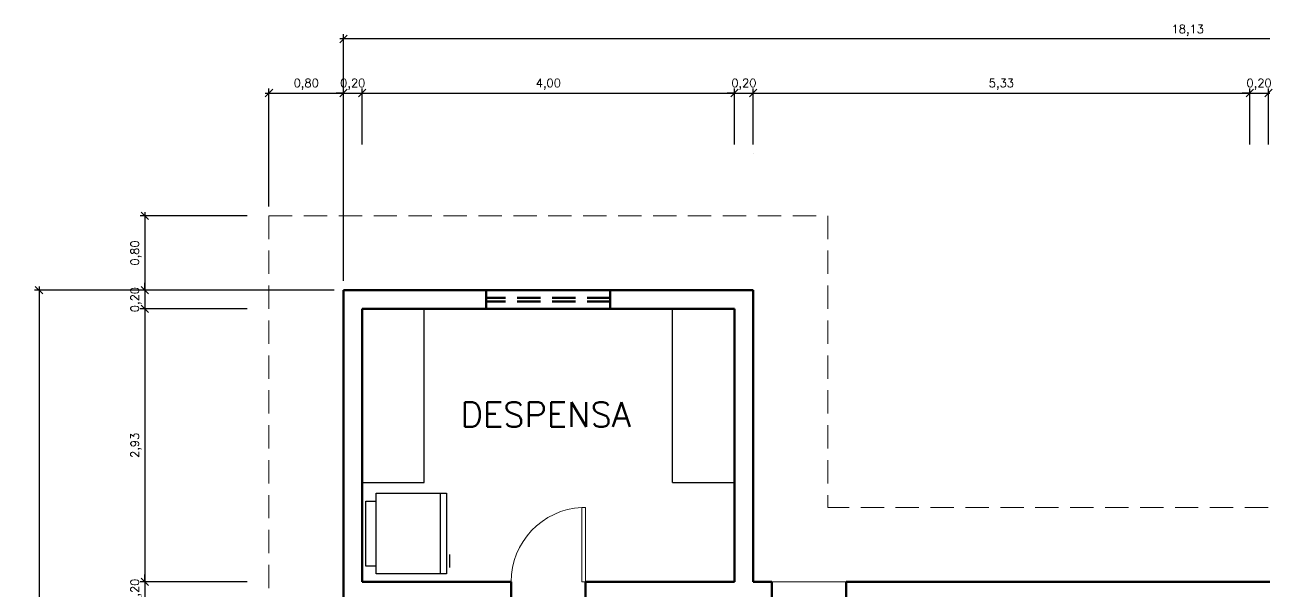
# Model space of a CAD drawing. Header units: millimetres. Extents: x 1185.4 to 1269.4, y 957.3 to 1016.7.
# Drawn here: x 1194.37 to 1207.68, y 1001.66 to 1007.74 of the extents above; entities that cross this region are included whole.
import ezdxf

# ---------------------------------------------------------------- set-up
doc = ezdxf.new("R2010")
doc.units = ezdxf.units.MM
doc.linetypes.add('HIDDEN', pattern=[0.375, 0.25, -0.125])
for name, color, linetype, lineweight in [('COTAS', 7, 'Continuous', 5), ('DIF-NÍVEL', 1, 'Continuous', 15), ('JANELAS', 2, 'HIDDEN', 50), ('PAREDES', 4, 'Continuous', 70), ('PORTAS', 2, 'Continuous', 5), ('PROJEÇÕES', 1, 'HIDDEN', 20), ('TEXTO', 3, 'Continuous', 50)]:
    doc.layers.add(name, color=color, linetype=linetype, lineweight=lineweight)
doc.layers.add('MOBILIA', color=7, linetype='Continuous')
doc.styles.add('ROMANS', font='romans.shx')
doc.dimstyles.new('ESCALA-50', dxfattribs={"dimtxt": 0.09, "dimasz": 0.08, "dimexe": 0.05, "dimexo": 0.1, "dimgap": 0.04, "dimtad": 1, "dimzin": 1, "dimtxsty": 'ROMANS', "dimblk": 'OBLIQUE', "dimcen": 0.05, "dimdle": 0.04, "dimaunit": 1, "dimadec": 0, "dimazin": 0, "dimtfac": 1, "dimtix": 1, "dimtmove": 2, "dimatfit": 3, "dimldrblk": 'OPEN90', "dimfxl": 1, "dimarcsym": 0})

# ---------------------------------------------------------------- blocks, each defined once
blk = doc.blocks.new('_OBLIQUE')
at = {"color": 0, "linetype": 'ByBlock'}
blk.add_line((-0.5, -0.5), (0.5, 0.5), dxfattribs=at)
blk = doc.blocks.new('*D71')
at = {"layer": 'COTAS', "color": 0, "lineweight": -2}
for p, q in [((1215.964, 1007.588), (1197.751, 1007.588)), ((1197.791, 1004.989), (1197.791, 1007.638)), ((1215.924, 1001.856), (1215.924, 1007.638))]:
    blk.add_line(p, q, dxfattribs=at)
at = {"layer": 'Defpoints', "color": 0}
for p in [(1197.791, 1007.588), (1197.791, 1004.889), (1215.924, 1001.756)]:
    blk.add_point(p, dxfattribs=at)
at = {"layer": 'COTAS', "color": 0, "lineweight": -2, "xscale": 0.08, "yscale": 0.08, "zscale": 0.08, "rotation": 180}
blk.add_blockref('_OBLIQUE', (1197.791, 1007.588), dxfattribs=at)
at = {"layer": 'COTAS', "color": 0, "lineweight": -2, "xscale": 0.08, "yscale": 0.08, "zscale": 0.08}
blk.add_blockref('_OBLIQUE', (1215.924, 1007.588), dxfattribs=at)
at = {"layer": 'COTAS', "color": 0, "insert": (1206.857, 1007.681), "char_height": 0.09, "attachment_point": 5, "style": 'ROMANS'}
blk.add_mtext('18,13', dxfattribs=at)
blk = doc.blocks.new('_Open90')
at = {"color": 0, "linetype": 'ByBlock', "lineweight": -2}
for p, q in [((0, 0), (-1, 0)), ((-0.5, 0.5), (0, 0)), ((0, 0), (-0.5, -0.5))]:
    blk.add_line(p, q, dxfattribs=at)
blk = doc.blocks.new('*D74')
at = {"layer": 'COTAS', "color": 0, "lineweight": -2}
for p, q in [((1194.522, 1004.929), (1194.522, 979.383)), ((1197.691, 1004.889), (1194.472, 1004.889)), ((1197.691, 979.423), (1194.472, 979.423))]:
    blk.add_line(p, q, dxfattribs=at)
at = {"layer": 'Defpoints', "color": 0}
for p in [(1197.791, 1004.889), (1194.522, 979.423), (1197.791, 979.423)]:
    blk.add_point(p, dxfattribs=at)
at = {"layer": 'COTAS', "color": 0, "lineweight": -2, "xscale": 0.08, "yscale": 0.08, "zscale": 0.08}
for p, rotation in [((1194.522, 1004.889), 90), ((1194.522, 979.423), 270)]:
    blk.add_blockref('_OBLIQUE', p, dxfattribs=dict(at, rotation=rotation))
at = {"layer": 'COTAS', "color": 0, "insert": (1194.428, 992.156), "char_height": 0.09, "attachment_point": 5, "rotation": 90, "style": 'ROMANS'}
blk.add_mtext('25,47', dxfattribs=at)
blk = doc.blocks.new('*D75')
at = {"layer": 'COTAS', "color": 0, "lineweight": -2}
for p, q in [((1196.991, 1005.789), (1196.991, 1007.057)), ((1197.791, 1006.456), (1197.791, 1007.057)), ((1196.951, 1007.007), (1197.831, 1007.007))]:
    blk.add_line(p, q, dxfattribs=at)
at = {"layer": 'Defpoints', "color": 0}
for p in [(1197.791, 1007.007), (1197.791, 1006.356), (1196.991, 1005.689)]:
    blk.add_point(p, dxfattribs=at)
at = {"layer": 'COTAS', "color": 0, "lineweight": -2, "xscale": 0.08, "yscale": 0.08, "zscale": 0.08, "rotation": 180}
blk.add_blockref('_OBLIQUE', (1196.991, 1007.007), dxfattribs=at)
at = {"layer": 'COTAS', "color": 0, "lineweight": -2, "xscale": 0.08, "yscale": 0.08, "zscale": 0.08}
blk.add_blockref('_OBLIQUE', (1197.791, 1007.007), dxfattribs=at)
at = {"layer": 'COTAS', "color": 0, "insert": (1197.391, 1007.101), "char_height": 0.09, "attachment_point": 5, "style": 'ROMANS'}
blk.add_mtext('0,80', dxfattribs=at)
blk = doc.blocks.new('*D23')
at = {"layer": 'COTAS', "color": 0, "lineweight": -2}
for p, q in [((1197.791, 1006.456), (1197.791, 1007.057)), ((1197.991, 1006.456), (1197.991, 1007.057)), ((1197.791, 1007.007), (1197.711, 1007.007)), ((1197.791, 1007.007), (1197.991, 1007.007)), ((1197.991, 1007.007), (1198.071, 1007.007))]:
    blk.add_line(p, q, dxfattribs=at)
at = {"layer": 'Defpoints', "color": 0}
for p in [(1197.991, 1007.007), (1197.791, 1006.356), (1197.991, 1006.356)]:
    blk.add_point(p, dxfattribs=at)
at = {"layer": 'COTAS', "color": 0, "lineweight": -2, "xscale": 0.08, "yscale": 0.08, "zscale": 0.08}
blk.add_blockref('_OBLIQUE', (1197.791, 1007.007), dxfattribs=at)
at = {"layer": 'COTAS', "color": 0, "lineweight": -2, "xscale": 0.08, "yscale": 0.08, "zscale": 0.08, "rotation": 180}
blk.add_blockref('_OBLIQUE', (1197.991, 1007.007), dxfattribs=at)
at = {"layer": 'COTAS', "color": 0, "insert": (1197.891, 1007.101), "char_height": 0.09, "attachment_point": 5, "style": 'ROMANS'}
blk.add_mtext('0,20', dxfattribs=at)
blk = doc.blocks.new('*D24')
at = {"layer": 'COTAS', "color": 0, "lineweight": -2}
for p, q in [((1197.991, 1006.456), (1197.991, 1007.057)), ((1201.991, 1006.456), (1201.991, 1007.057)), ((1197.951, 1007.007), (1202.031, 1007.007))]:
    blk.add_line(p, q, dxfattribs=at)
at = {"layer": 'Defpoints', "color": 0}
for p in [(1201.991, 1007.007), (1197.991, 1006.356), (1201.991, 1006.356)]:
    blk.add_point(p, dxfattribs=at)
at = {"layer": 'COTAS', "color": 0, "lineweight": -2, "xscale": 0.08, "yscale": 0.08, "zscale": 0.08, "rotation": 180}
blk.add_blockref('_OBLIQUE', (1197.991, 1007.007), dxfattribs=at)
at = {"layer": 'COTAS', "color": 0, "lineweight": -2, "xscale": 0.08, "yscale": 0.08, "zscale": 0.08}
blk.add_blockref('_OBLIQUE', (1201.991, 1007.007), dxfattribs=at)
at = {"layer": 'COTAS', "color": 0, "insert": (1199.991, 1007.101), "char_height": 0.09, "attachment_point": 5, "style": 'ROMANS'}
blk.add_mtext('4,00', dxfattribs=at)
blk = doc.blocks.new('*D76')
at = {"layer": 'COTAS', "color": 0, "lineweight": -2}
for p, q in [((1201.991, 1006.456), (1201.991, 1007.057)), ((1202.191, 1006.456), (1202.191, 1007.057)), ((1201.991, 1007.007), (1201.911, 1007.007)), ((1201.991, 1007.007), (1202.191, 1007.007)), ((1202.191, 1007.007), (1202.271, 1007.007))]:
    blk.add_line(p, q, dxfattribs=at)
at = {"layer": 'Defpoints', "color": 0}
for p in [(1202.191, 1007.007), (1201.991, 1006.356), (1202.191, 1006.356)]:
    blk.add_point(p, dxfattribs=at)
at = {"layer": 'COTAS', "color": 0, "lineweight": -2, "xscale": 0.08, "yscale": 0.08, "zscale": 0.08}
blk.add_blockref('_OBLIQUE', (1201.991, 1007.007), dxfattribs=at)
at = {"layer": 'COTAS', "color": 0, "lineweight": -2, "xscale": 0.08, "yscale": 0.08, "zscale": 0.08, "rotation": 180}
blk.add_blockref('_OBLIQUE', (1202.191, 1007.007), dxfattribs=at)
at = {"layer": 'COTAS', "color": 0, "insert": (1202.091, 1007.101), "char_height": 0.09, "attachment_point": 5, "style": 'ROMANS'}
blk.add_mtext('0,20', dxfattribs=at)
blk = doc.blocks.new('*D77')
at = {"layer": 'COTAS', "color": 0, "lineweight": -2}
for p, q in [((1202.191, 1006.456), (1202.191, 1007.057)), ((1207.524, 1006.456), (1207.524, 1007.057)), ((1202.151, 1007.007), (1207.564, 1007.007))]:
    blk.add_line(p, q, dxfattribs=at)
at = {"layer": 'Defpoints', "color": 0}
for p in [(1207.524, 1007.007), (1202.191, 1006.356), (1207.524, 1006.356)]:
    blk.add_point(p, dxfattribs=at)
at = {"layer": 'COTAS', "color": 0, "lineweight": -2, "xscale": 0.08, "yscale": 0.08, "zscale": 0.08, "rotation": 180}
blk.add_blockref('_OBLIQUE', (1202.191, 1007.007), dxfattribs=at)
at = {"layer": 'COTAS', "color": 0, "lineweight": -2, "xscale": 0.08, "yscale": 0.08, "zscale": 0.08}
blk.add_blockref('_OBLIQUE', (1207.524, 1007.007), dxfattribs=at)
at = {"layer": 'COTAS', "color": 0, "insert": (1204.857, 1007.101), "char_height": 0.09, "attachment_point": 5, "style": 'ROMANS'}
blk.add_mtext('5,33', dxfattribs=at)
blk = doc.blocks.new('*D25')
at = {"layer": 'COTAS', "color": 0, "lineweight": -2}
for p, q in [((1207.524, 1006.456), (1207.524, 1007.057)), ((1207.724, 1006.456), (1207.724, 1007.057)), ((1207.524, 1007.007), (1207.444, 1007.007)), ((1207.524, 1007.007), (1207.724, 1007.007)), ((1207.724, 1007.007), (1207.804, 1007.007))]:
    blk.add_line(p, q, dxfattribs=at)
at = {"layer": 'Defpoints', "color": 0}
for p in [(1207.724, 1007.007), (1207.524, 1006.356), (1207.724, 1006.356)]:
    blk.add_point(p, dxfattribs=at)
at = {"layer": 'COTAS', "color": 0, "lineweight": -2, "xscale": 0.08, "yscale": 0.08, "zscale": 0.08}
blk.add_blockref('_OBLIQUE', (1207.524, 1007.007), dxfattribs=at)
at = {"layer": 'COTAS', "color": 0, "lineweight": -2, "xscale": 0.08, "yscale": 0.08, "zscale": 0.08, "rotation": 180}
blk.add_blockref('_OBLIQUE', (1207.724, 1007.007), dxfattribs=at)
at = {"layer": 'COTAS', "color": 0, "insert": (1207.624, 1007.101), "char_height": 0.09, "attachment_point": 5, "style": 'ROMANS'}
blk.add_mtext('0,20', dxfattribs=at)
blk = doc.blocks.new('*D44')
at = {"layer": 'COTAS', "color": 0, "lineweight": -2}
for p, q in [((1195.657, 1005.729), (1195.657, 1004.849)), ((1196.757, 1005.689), (1195.607, 1005.689)), ((1196.757, 1004.889), (1195.607, 1004.889))]:
    blk.add_line(p, q, dxfattribs=at)
at = {"layer": 'Defpoints', "color": 0}
for p in [(1196.857, 1005.689), (1195.657, 1004.889), (1196.857, 1004.889)]:
    blk.add_point(p, dxfattribs=at)
at = {"layer": 'COTAS', "color": 0, "lineweight": -2, "xscale": 0.08, "yscale": 0.08, "zscale": 0.08}
for p, rotation in [((1195.657, 1005.689), 90), ((1195.657, 1004.889), 270)]:
    blk.add_blockref('_OBLIQUE', p, dxfattribs=dict(at, rotation=rotation))
at = {"layer": 'COTAS', "color": 0, "insert": (1195.564, 1005.289), "char_height": 0.09, "attachment_point": 5, "rotation": 90, "style": 'ROMANS'}
blk.add_mtext('0,80', dxfattribs=at)
blk = doc.blocks.new('*D45')
at = {"layer": 'COTAS', "color": 0, "lineweight": -2}
for p, q in [((1195.657, 1004.889), (1195.657, 1004.969)), ((1196.757, 1004.889), (1195.607, 1004.889)), ((1195.657, 1004.889), (1195.657, 1004.689)), ((1196.757, 1004.689), (1195.607, 1004.689)), ((1195.657, 1004.689), (1195.657, 1004.609))]:
    blk.add_line(p, q, dxfattribs=at)
at = {"layer": 'Defpoints', "color": 0}
for p in [(1196.857, 1004.889), (1195.657, 1004.689), (1196.857, 1004.689)]:
    blk.add_point(p, dxfattribs=at)
at = {"layer": 'COTAS', "color": 0, "lineweight": -2, "xscale": 0.08, "yscale": 0.08, "zscale": 0.08}
for p, rotation in [((1195.657, 1004.889), 270), ((1195.657, 1004.689), 90)]:
    blk.add_blockref('_OBLIQUE', p, dxfattribs=dict(at, rotation=rotation))
at = {"layer": 'COTAS', "color": 0, "insert": (1195.564, 1004.789), "char_height": 0.09, "attachment_point": 5, "rotation": 90, "style": 'ROMANS'}
blk.add_mtext('0,20', dxfattribs=at)
blk = doc.blocks.new('*D46')
at = {"layer": 'COTAS', "color": 0, "lineweight": -2}
for p, q in [((1196.757, 1004.689), (1195.607, 1004.689)), ((1195.657, 1004.729), (1195.657, 1001.716)), ((1196.757, 1001.756), (1195.607, 1001.756))]:
    blk.add_line(p, q, dxfattribs=at)
at = {"layer": 'Defpoints', "color": 0}
for p in [(1196.857, 1004.689), (1195.657, 1001.756), (1196.857, 1001.756)]:
    blk.add_point(p, dxfattribs=at)
at = {"layer": 'COTAS', "color": 0, "lineweight": -2, "xscale": 0.08, "yscale": 0.08, "zscale": 0.08}
for p, rotation in [((1195.657, 1004.689), 90), ((1195.657, 1001.756), 270)]:
    blk.add_blockref('_OBLIQUE', p, dxfattribs=dict(at, rotation=rotation))
at = {"layer": 'COTAS', "color": 0, "insert": (1195.564, 1003.223), "char_height": 0.09, "attachment_point": 5, "rotation": 90, "style": 'ROMANS'}
blk.add_mtext('2,93', dxfattribs=at)
blk = doc.blocks.new('*D47')
at = {"layer": 'COTAS', "color": 0, "lineweight": -2}
for p, q in [((1196.757, 1001.756), (1195.607, 1001.756)), ((1195.657, 1001.756), (1195.657, 1001.836)), ((1195.657, 1001.756), (1195.657, 1001.556)), ((1196.757, 1001.556), (1195.607, 1001.556)), ((1195.657, 1001.556), (1195.657, 1001.476))]:
    blk.add_line(p, q, dxfattribs=at)
at = {"layer": 'Defpoints', "color": 0}
for p in [(1196.857, 1001.756), (1195.657, 1001.556), (1196.857, 1001.556)]:
    blk.add_point(p, dxfattribs=at)
at = {"layer": 'COTAS', "color": 0, "lineweight": -2, "xscale": 0.08, "yscale": 0.08, "zscale": 0.08}
for p, rotation in [((1195.657, 1001.756), 270), ((1195.657, 1001.556), 90)]:
    blk.add_blockref('_OBLIQUE', p, dxfattribs=dict(at, rotation=rotation))
at = {"layer": 'COTAS', "color": 0, "insert": (1195.564, 1001.656), "char_height": 0.09, "attachment_point": 5, "rotation": 90, "style": 'ROMANS'}
blk.add_mtext('0,20', dxfattribs=at)

msp = doc.modelspace()

# ---------------------------------------------------------------- linework, layer by layer
for p, q in [((1198.144, 1001.841), (1198.144, 1002.708)), ((1198.144, 1002.708), (1198.899, 1002.708)), ((1198.829, 1002.708), (1198.829, 1001.841)), ((1198.899, 1002.708), (1198.899, 1001.841)), ((1198.033, 1001.925), (1198.033, 1002.624)), ((1198.033, 1002.624), (1198.144, 1002.624)), ((1198.934, 1001.911), (1198.934, 1002.051)), ((1198.144, 1001.925), (1198.033, 1001.925)), ((1198.899, 1001.841), (1198.144, 1001.841))]:
    msp.add_line(p, q)
at = {"layer": 'DIF-NÍVEL'}
msp.add_line((1202.391, 1001.756), (1203.191, 1001.756), dxfattribs=at)
at = {"layer": 'JANELAS', "linetype": 'ByBlock'}
for p, q in [((1200.657, 1004.889), (1199.324, 1004.889)), ((1200.657, 1004.689), (1199.324, 1004.689))]:
    msp.add_line(p, q, dxfattribs=at)
at = {"layer": 'JANELAS'}
for p, q in [((1200.657, 1004.809), (1199.324, 1004.809)), ((1200.657, 1004.769), (1199.324, 1004.769))]:
    msp.add_line(p, q, dxfattribs=at)
at = {"layer": 'MOBILIA'}
for p, q in [((1198.657, 1002.823), (1198.657, 1004.689)), ((1201.324, 1002.823), (1201.324, 1004.689)), ((1197.991, 1002.823), (1198.657, 1002.823)), ((1201.324, 1002.823), (1201.991, 1002.823))]:
    msp.add_line(p, q, dxfattribs=at)
at = {"layer": 'PAREDES'}
for p, q in [((1197.791, 1001.323), (1197.791, 1004.889)), ((1197.791, 1004.889), (1199.324, 1004.889)), ((1199.324, 1004.689), (1199.324, 1004.889)), ((1200.657, 1004.889), (1202.191, 1004.889)), ((1200.657, 1004.689), (1200.657, 1004.889)), ((1202.191, 1001.756), (1202.191, 1004.889)), ((1197.991, 1001.756), (1197.991, 1004.689)), ((1197.991, 1004.689), (1199.324, 1004.689)), ((1200.657, 1004.689), (1201.991, 1004.689)), ((1201.991, 1001.756), (1201.991, 1004.689)), ((1197.991, 1001.756), (1199.591, 1001.756)), ((1199.591, 1001.556), (1199.591, 1001.756)), ((1200.391, 1001.756), (1201.991, 1001.756)), ((1200.391, 1001.556), (1200.391, 1001.756)), ((1202.191, 1001.756), (1202.391, 1001.756)), ((1202.391, 1001.556), (1202.391, 1001.756)), ((1203.191, 1001.556), (1203.191, 1001.756)), ((1203.191, 1001.756), (1208.224, 1001.756))]:
    msp.add_line(p, q, dxfattribs=at)
at = {"layer": 'PORTAS'}
for p, q in [((1200.351, 1002.556), (1200.391, 1002.556)), ((1200.351, 1001.756), (1200.351, 1002.556)), ((1200.391, 1002.556), (1200.391, 1001.756)), ((1200.391, 1001.756), (1200.351, 1001.756))]:
    msp.add_line(p, q, dxfattribs=at)
msp.add_arc((1200.392, 1001.756), 0.801, 92.9376, 180, dxfattribs=at)
at = {"layer": 'PROJEÇÕES'}
for p, q in [((1196.991, 1005.689), (1196.991, 978.623)), ((1196.991, 1005.689), (1202.991, 1005.689)), ((1202.991, 1005.689), (1202.991, 1002.556)), ((1216.721, 1002.556), (1202.991, 1002.556))]:
    msp.add_line(p, q, dxfattribs=at)
at = {"layer": 'TEXTO'}
msp.add_line((1202.191, 1006.356), (1202.191, 1006.356), dxfattribs=at)

# ---------------------------------------------------------------- texts
at = {"layer": 'TEXTO', "insert": (1199.964, 1003.554), "char_height": 0.26667, "width": 3.9816, "attachment_point": 5}
msp.add_mtext('{\\Fromans|c0;DESPENSA}', dxfattribs=at)

# ---------------------------------------------------------------- dimensions: what is measured, and where the dimension line sits
at = {"layer": 'COTAS'}
for base, p1, p2, picture, middle in [((1197.791, 1007.588), (1215.924, 1001.756), (1197.791, 1004.889), '*D71', (1206.857, 1007.681)), ((1197.791, 1007.007), (1196.991, 1005.689), (1197.791, 1006.356), '*D75', (1197.391, 1007.101)), ((1197.991, 1007.007), (1197.791, 1006.356), (1197.991, 1006.356), '*D23', (1197.891, 1007.101)), ((1201.991, 1007.007), (1197.991, 1006.356), (1201.991, 1006.356), '*D24', (1199.991, 1007.101)), ((1202.191, 1007.007), (1201.991, 1006.356), (1202.191, 1006.356), '*D76', (1202.091, 1007.101)), ((1207.524, 1007.007), (1202.191, 1006.356), (1207.524, 1006.356), '*D77', (1204.857, 1007.101)), ((1207.724, 1007.007), (1207.524, 1006.356), (1207.724, 1006.356), '*D25', (1207.624, 1007.101))]:
    dim = msp.add_linear_dim(base=base, p1=p1, p2=p2, dimstyle='ESCALA-50', dxfattribs=at)
    dim.commit()
    dim.dimension.update_dxf_attribs({"geometry": picture, "text_midpoint": middle})
for base, p1, p2, picture, middle in [((1195.657, 1004.889), (1196.857, 1005.689), (1196.857, 1004.889), '*D44', (1195.564, 1005.289)), ((1195.657, 1004.689), (1196.857, 1004.889), (1196.857, 1004.689), '*D45', (1195.564, 1004.789)), ((1195.657, 1001.756), (1196.857, 1004.689), (1196.857, 1001.756), '*D46', (1195.564, 1003.223)), ((1195.657, 1001.556), (1196.857, 1001.756), (1196.857, 1001.556), '*D47', (1195.564, 1001.656))]:
    dim = msp.add_linear_dim(base=base, p1=p1, p2=p2, angle=90, dimstyle='ESCALA-50', dxfattribs=at)
    dim.commit()
    dim.dimension.update_dxf_attribs({"geometry": picture, "text_midpoint": middle})
dim = msp.add_aligned_dim(p1=(1197.791, 1004.889), p2=(1197.791, 979.423), distance=-3.269, dimstyle='ESCALA-50', dxfattribs=at)
dim.commit()
dim.dimension.update_dxf_attribs({"geometry": '*D74', "text_midpoint": (1194.428, 992.156)})

doc.saveas('drawing.dxf')
